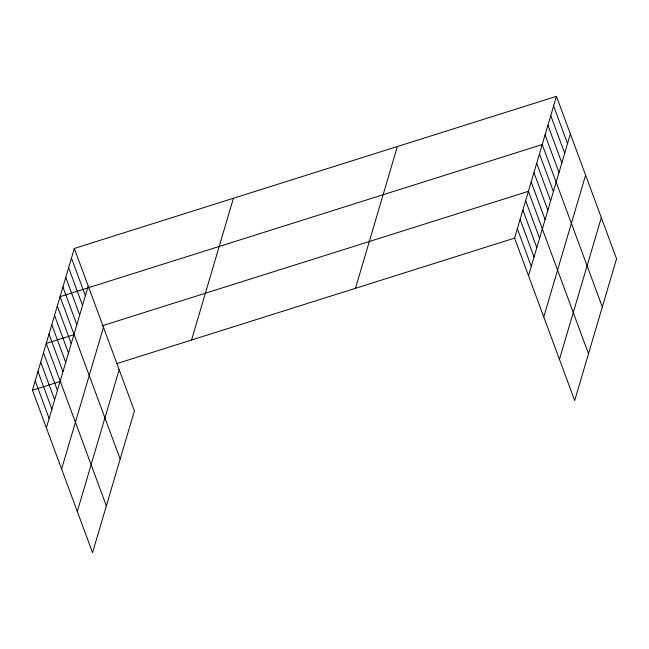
<?xml version="1.0" encoding="UTF-8"?>
<svg xmlns="http://www.w3.org/2000/svg" width="649" height="649" viewBox="0 0 649 649"><rect width="100%" height="100%" fill="white"/><g stroke="black" fill="none" stroke-linecap="round" stroke-linejoin="round"><path stroke-width="0.97" d="M74.311 248.453L134.4 410.898L92.539 552.664L32.45 390.219L74.311 248.453L556.461 96.336L616.55 258.781L574.689 400.547L514.6 238.102L556.461 96.336M46.371 427.845L88.232 286.087M61.606 469.04L103.467 327.274M77.304 511.477L119.165 369.711M191.56 340.019L233.421 198.253M355.49 288.302L397.35 146.536M528.521 275.736L570.382 133.97M543.757 316.923L585.617 175.157M559.454 359.359L601.315 217.593M74.676 334.47L46.266 343.435L106.355 505.879M102.144 325.806L528.416 191.317L588.505 353.762M32.45 390.219L60.86 381.255M116.739 363.627L514.6 238.102M553.613 105.982L567.534 143.607M550.766 115.619L564.687 153.245M547.918 125.257L561.839 162.891M545.071 134.895L558.992 172.529M602.321 306.977L542.231 144.54L60.081 296.658L120.17 459.094M539.465 153.894L553.386 191.528M536.699 163.248L550.62 200.882M533.94 172.61L547.861 210.235M531.174 181.963L545.095 219.597M525.649 200.679L539.57 238.305M522.891 210.033L536.804 247.667M520.125 219.386L534.046 257.02M517.358 228.748L531.28 266.374M71.463 258.091L85.384 295.725M68.616 267.737L82.537 305.363M65.768 277.374L79.689 315M62.929 287.012L76.842 324.646M57.315 306.012L71.236 343.637M54.557 315.365L68.47 352.999M51.79 324.727L65.711 362.353M49.024 334.081L62.945 371.707M43.499 352.796L57.42 390.422M40.741 362.15L54.662 399.776M37.975 371.504L51.896 409.138M35.216 380.866L49.129 418.491"/></g></svg>
